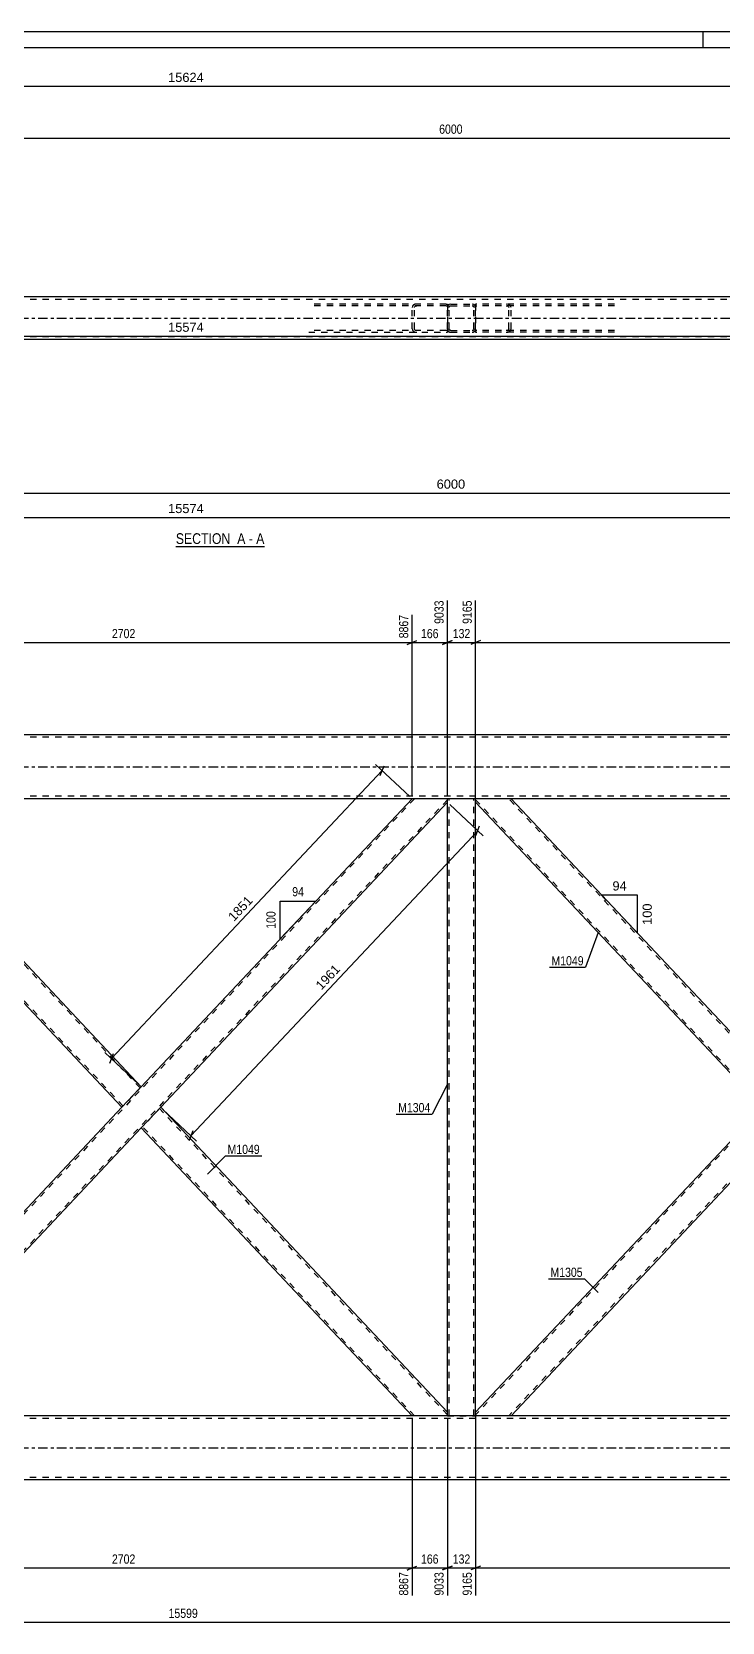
# Model space of a CAD drawing. Header units: millimetres. Extents: x -90 to 1099, y -612 to 229.
# Drawn here: x 469.6 to 685.2, y -267.1 to 229.4 of the extents above; entities that cross this region are included whole.
import ezdxf

# ---------------------------------------------------------------- set-up
doc = ezdxf.new("R2010")
doc.units = ezdxf.units.MM
doc.linetypes.add('DXK_LINE_DOT2', pattern=[3.9198, 1.9599, -1.9599])
doc.linetypes.add('DXK_LINE_DOT3', pattern=[5.9187, 2.979, -0.9799, 0.9799, -0.9799])
doc.styles.add('Arial', font='ARIAL.TTF', dxfattribs={"height": 0.2})
doc.styles.add('Arial Narrow', font='ARIALN.TTF', dxfattribs={"height": 0.2})

# ---------------------------------------------------------------- blocks, each defined once
blk = doc.blocks.new('Unknown-761555022-1133')
at = {"color": 5, "linetype": 'Continuous'}
for p, q in [((1099.33, 229.45), (-89.67, 229.45)), ((679.33, 224.45), (679.33, 229.45)), ((1094.33, 224.45), (-84.67, 224.45))]:
    blk.add_line(p, q, dxfattribs=at)
blk = doc.blocks.new('Unknown-761555022-12 - 2197')
at = {"color": 6, "linetype": 'Continuous'}
blk.add_line((514.62, 68.8), (542.27, 68.8), dxfattribs=at)
at = {"color": 0, "linetype": 'Continuous'}
blk.add_wipeout([(532.73, 69.55), (532.73, 73.05), (514.62, 73.05), (514.62, 69.55)], dxfattribs=at)
blk.add_wipeout([(536.34, 69.55), (536.34, 73.05), (533.78, 73.05), (533.78, 69.55)], dxfattribs=at)
at = {"color": 7, "linetype": 'Continuous', "style": 'Arial Narrow'}
blk.add_text('SECTION ', height=3.34, dxfattribs=at).set_placement((514.62, 69.55))
at = {"color": 0, "linetype": 'Continuous'}
blk.add_wipeout([(538.66, 69.55), (538.66, 73.05), (537.39, 73.05), (537.39, 69.55)], dxfattribs=at)
at = {"color": 7, "linetype": 'Continuous', "style": 'Arial Narrow'}
blk.add_text('A', height=3.34, dxfattribs=at).set_placement((533.78, 69.55))
at = {"color": 0, "linetype": 'Continuous'}
blk.add_wipeout([(542.27, 69.55), (542.27, 73.05), (539.71, 73.05), (539.71, 69.55)], dxfattribs=at)
at = {"color": 7, "linetype": 'Continuous', "style": 'Arial Narrow'}
for s, p in [('-', (537.39, 69.55)), ('A', (539.71, 69.55))]:
    blk.add_text(s, height=3.34, dxfattribs=at).set_placement(p)
blk = doc.blocks.new('Part-761555022-4155 - 4074')
at = {"color": 2, "linetype": 'Continuous'}
for p, q in [((509.88, -106.33), (503.84, -112.76)), ((599.43, -201.57), (509.88, -106.33)), ((588.39, -202.67), (503.84, -112.76)), ((599.43, -202.67), (599.43, -201.57))]:
    blk.add_line(p, q, dxfattribs=at)
at = {"color": 7, "linetype": 'DXK_LINE_DOT2'}
for p, q in [((599.43, -202.34), (509.51, -106.72)), ((504.2, -112.37), (504.23, -112.34)), ((589.12, -202.67), (504.2, -112.37)), ((599.43, -202.67), (588.39, -202.67))]:
    blk.add_line(p, q, dxfattribs=at)
blk = doc.blocks.new('Part-761555022-4085 - 4074')
at = {"color": 7, "linetype": 'DXK_LINE_DOT2'}
for p, q in [((608.23, -10), (599.43, -10)), ((599.43, -11.1), (599.43, -10)), ((599.97, -202.67), (599.97, -10)), ((607.7, -202.67), (607.7, -10)), ((608.23, -11.1), (608.23, -10)), ((599.43, -202.67), (599.43, -201.57)), ((599.43, -202.67), (608.23, -202.67)), ((608.23, -202.67), (608.23, -201.57))]:
    blk.add_line(p, q, dxfattribs=at)
at = {"color": 2, "linetype": 'Continuous'}
for p, q in [((599.43, -201.57), (599.43, -11.1)), ((608.23, -201.57), (608.23, -11.1))]:
    blk.add_line(p, q, dxfattribs=at)
blk = doc.blocks.new('Part-761555022-4246 - 4074')
at = {"color": 2, "linetype": 'Continuous'}
for p, q in [((793.01, 10), (414.68, 10)), ((1035.51, -10), (399.84, -10))]:
    blk.add_line(p, q, dxfattribs=at)
at = {"color": 7, "linetype": 'DXK_LINE_DOT2'}
for p, q in [((1035.51, 9.2), (45.44, 9.2)), ((1035.51, -9.2), (45.44, -9.2)), ((1035.51, -10), (230.61, -10))]:
    blk.add_line(p, q, dxfattribs=at)
at = {"color": 7, "linetype": 'DXK_LINE_DOT3'}
blk.add_line((45.44, 0), (1035.51, 0), dxfattribs=at)
blk = doc.blocks.new('Part-761555022-4249 - 4074')
at = {"color": 7, "linetype": 'DXK_LINE_DOT2'}
for p, q in [((968.84, -203.47), (45.44, -203.47)), ((968.84, -202.67), (91.17, -202.67)), ((968.84, -221.87), (45.44, -221.87))]:
    blk.add_line(p, q, dxfattribs=at)
at = {"color": 2, "linetype": 'Continuous'}
for p, q in [((793.01, -202.67), (414.68, -202.67)), ((960.84, -222.67), (45.44, -222.67))]:
    blk.add_line(p, q, dxfattribs=at)
at = {"color": 7, "linetype": 'DXK_LINE_DOT3'}
blk.add_line((45.44, -212.67), (968.84, -212.67), dxfattribs=at)
blk = doc.blocks.new('Part-761555022-4515 - 4074')
at = {"color": 2, "linetype": 'Continuous'}
for p, q in [((608.23, -11.1), (608.23, -10)), ((697.8, -106.33), (608.23, -11.1)), ((703.84, -99.91), (619.28, -10)), ((703.1, -100.69), (697.8, -106.33)), ((703.62, -100.14), (703.1, -100.69)), ((703.84, -99.91), (703.62, -100.14))]:
    blk.add_line(p, q, dxfattribs=at)
at = {"color": 7, "linetype": 'DXK_LINE_DOT2'}
for p, q in [((619.28, -10), (608.23, -10)), ((698.16, -105.94), (608.23, -10.32)), ((703.47, -100.3), (618.55, -10)), ((703.38, -100.39), (703.1, -100.69)), ((703.62, -100.14), (703.47, -100.3)), ((698.16, -105.94), (698.19, -105.91))]:
    blk.add_line(p, q, dxfattribs=at)
blk = doc.blocks.new('Part-761555022-4520 - 4074')
at = {"color": 7, "linetype": 'DXK_LINE_DOT2'}
for p, q in [((789.12, -10), (608.23, -202.34)), ((799.43, -10.32), (618.55, -202.67)), ((799.43, -10), (788.39, -10)), ((703.84, -99.91), (697.8, -106.33)), ((709.88, -106.33), (703.84, -112.76)), ((619.28, -202.67), (608.23, -202.67))]:
    blk.add_line(p, q, dxfattribs=at)
at = {"color": 2, "linetype": 'Continuous'}
for p, q in [((788.39, -10), (703.84, -99.91)), ((799.43, -11.1), (709.88, -106.33)), ((799.43, -11.1), (799.43, -10)), ((608.23, -201.57), (697.8, -106.33)), ((703.84, -112.76), (619.28, -202.67)), ((608.23, -202.67), (608.23, -201.57))]:
    blk.add_line(p, q, dxfattribs=at)
blk = doc.blocks.new('Part-761555022-4525 - 4074')
at = {"color": 2, "linetype": 'Continuous'}
for p, q in [((408.24, -11.1), (408.24, -10)), ((497.79, -106.33), (408.24, -11.1)), ((503.84, -99.91), (419.28, -10)), ((503.1, -100.69), (497.79, -106.33)), ((503.84, -99.91), (503.1, -100.69))]:
    blk.add_line(p, q, dxfattribs=at)
at = {"color": 7, "linetype": 'DXK_LINE_DOT2'}
for p, q in [((419.28, -10), (408.24, -10)), ((498.16, -105.94), (408.24, -10.32)), ((503.47, -100.3), (418.55, -10)), ((503.78, -99.97), (503.1, -100.69)), ((498.16, -105.94), (498.19, -105.91))]:
    blk.add_line(p, q, dxfattribs=at)
blk = doc.blocks.new('Part-761555022-4530 - 4074')
at = {"color": 7, "linetype": 'DXK_LINE_DOT2'}
for p, q in [((589.12, -10), (408.24, -202.34)), ((599.43, -10.32), (418.55, -202.67)), ((599.43, -10), (588.39, -10)), ((503.84, -99.91), (497.79, -106.33)), ((509.88, -106.33), (503.84, -112.76)), ((408.24, -201.57), (409.62, -200.1)), ((408.24, -202.67), (408.24, -201.57)), ((419.28, -202.67), (408.24, -202.67))]:
    blk.add_line(p, q, dxfattribs=at)
at = {"color": 2, "linetype": 'Continuous'}
for p, q in [((588.39, -10), (503.84, -99.91)), ((599.43, -11.1), (509.88, -106.33)), ((599.43, -11.1), (599.43, -10)), ((497.79, -106.33), (409.62, -200.1)), ((503.84, -112.76), (419.28, -202.67))]:
    blk.add_line(p, q, dxfattribs=at)
blk = doc.blocks.new('Part-761555022-2204 - 2197')
at = {"color": 7, "linetype": 'DXK_LINE_DOT2'}
for p, q in [((599.01, 144.44), (556.11, 144.44)), ((589.85, 144.44), (589.29, 144.36)), ((599.01, 144.44), (599.43, 144.38)), ((599.43, 144.38), (599.43, 135.7)), ((599.01, 143.91), (556.11, 143.91)), ((588.5, 143.78), (588.39, 143.38)), ((588.39, 136.71), (588.39, 143.38)), ((589.12, 143.38), (589.18, 143.58)), ((589.12, 136.71), (589.12, 143.38)), ((589.57, 143.87), (589.85, 143.91)), ((599.01, 143.91), (599.29, 143.87)), ((599.29, 143.87), (599.43, 143.8)), ((599.01, 136.18), (556.11, 136.18)), ((556.11, 135.64), (599.01, 135.64)), ((588.39, 136.71), (588.5, 136.3)), ((589.18, 136.51), (589.12, 136.71)), ((589.29, 135.72), (589.85, 135.64)), ((589.85, 136.18), (589.57, 136.22)), ((599.29, 136.22), (599.01, 136.18)), ((599.01, 135.64), (599.43, 135.7)), ((599.43, 136.29), (599.29, 136.22))]:
    blk.add_line(p, q, dxfattribs=at)
for centre, radius, start, end in [((589.63, 143.07), 1.34, 104.5547, 147.5896), ((589.74, 143.22), 0.668, 104.5547, 147.5896), ((589.63, 137.02), 1.34, 212.4104, 255.4453), ((589.74, 136.86), 0.668, 212.4104, 255.4453)]:
    blk.add_arc(centre, radius, start, end, dxfattribs=at)
blk = doc.blocks.new('Part-761555022-2207 - 2197')
at = {"color": 7, "linetype": 'DXK_LINE_DOT2'}
for p, q in [((608.66, 144.44), (608.23, 144.38)), ((608.23, 144.38), (608.23, 135.7)), ((651.56, 144.44), (608.66, 144.44)), ((618.37, 144.36), (617.81, 144.44)), ((608.23, 143.8), (608.38, 143.87)), ((608.38, 143.87), (608.66, 143.91)), ((651.56, 143.91), (608.66, 143.91)), ((617.81, 143.91), (618.09, 143.87)), ((618.49, 143.58), (618.55, 143.38)), ((618.55, 136.71), (618.55, 143.38)), ((619.28, 143.38), (619.17, 143.78)), ((619.28, 136.71), (619.28, 143.38)), ((608.38, 136.22), (608.23, 136.29)), ((608.23, 135.7), (608.66, 135.64)), ((608.66, 136.18), (608.38, 136.22)), ((651.56, 136.18), (608.66, 136.18)), ((651.56, 135.64), (608.66, 135.64)), ((618.09, 136.22), (617.81, 136.18)), ((617.81, 135.64), (618.37, 135.72)), ((618.55, 136.71), (618.49, 136.51)), ((619.17, 136.3), (619.28, 136.71))]:
    blk.add_line(p, q, dxfattribs=at)
for centre, radius, start, end in [((618.04, 143.07), 1.34, 32.4104, 75.4453), ((617.93, 143.22), 0.668, 32.4104, 75.4453), ((617.93, 136.86), 0.668, 284.5547, 327.5896), ((618.04, 137.02), 1.34, 284.5547, 327.5896)]:
    blk.add_arc(centre, radius, start, end, dxfattribs=at)
blk = doc.blocks.new('Part-761555022-2213 - 2197')
at = {"color": 7, "linetype": 'DXK_LINE_DOT2'}
for p, q in [((600.5, 144.44), (600.09, 144.36)), ((600.5, 144.44), (607.17, 144.44)), ((607.58, 144.36), (607.17, 144.44)), ((599.52, 143.78), (599.43, 143.38)), ((599.43, 136.71), (599.43, 143.38)), ((599.97, 143.38), (600.01, 143.58)), ((599.97, 136.71), (599.97, 143.38)), ((600.3, 143.87), (600.5, 143.91)), ((600.5, 143.91), (607.17, 143.91)), ((607.17, 143.91), (607.37, 143.87)), ((607.66, 143.58), (607.7, 143.38)), ((607.7, 136.71), (607.7, 143.38)), ((608.23, 143.38), (608.15, 143.78)), ((608.23, 136.71), (608.23, 143.38)), ((599.43, 136.71), (599.52, 136.3)), ((600.01, 136.51), (599.97, 136.71)), ((600.09, 135.72), (600.5, 135.64)), ((600.5, 136.18), (600.3, 136.22)), ((600.5, 136.18), (607.17, 136.18)), ((600.5, 135.64), (607.17, 135.64)), ((607.37, 136.22), (607.17, 136.18)), ((607.17, 135.64), (607.58, 135.72)), ((607.7, 136.71), (607.66, 136.51)), ((608.15, 136.3), (608.23, 136.71))]:
    blk.add_line(p, q, dxfattribs=at)
for centre, radius, start, end in [((600.5, 143.38), 1.07, 112.5, 157.5), ((607.17, 143.38), 1.07, 22.5, 67.5), ((600.5, 143.38), 0.533, 112.5, 157.5), ((607.17, 143.38), 0.533, 22.5, 67.5), ((600.5, 136.71), 1.07, 202.5, 247.5), ((600.5, 136.71), 0.533, 202.5, 247.5), ((607.17, 136.71), 0.533, 292.5, 337.5), ((607.17, 136.71), 1.07, 292.5, 337.5)]:
    blk.add_arc(centre, radius, start, end, dxfattribs=at)
blk = doc.blocks.new('Part-761555022-2322 - 2197')
at = {"color": 7, "linetype": 'DXK_LINE_DOT2'}
for p, q in [((1035.51, 145.91), (45.44, 145.91)), ((1035.51, 134.18), (45.44, 134.18))]:
    blk.add_line(p, q, dxfattribs=at)
at = {"color": 2, "linetype": 'Continuous'}
for p, q in [((800.51, 146.71), (407.18, 146.71)), ((800.51, 133.38), (407.18, 133.38))]:
    blk.add_line(p, q, dxfattribs=at)
at = {"color": 7, "linetype": 'DXK_LINE_DOT3'}
blk.add_line((45.44, 140.04), (1035.51, 140.04), dxfattribs=at)
blk = doc.blocks.new('StraightDimension-761555022-13946 - 4074')
at = {"color": 7, "linetype": 'Continuous'}
for p, q in [((599.43, -9), (599.43, 51.91)), ((588.39, -9), (588.39, 47.41)), ((586.89, 38.19), (589.89, 39.39)), ((588.39, 38.79), (599.43, 38.79)), ((600.93, 39.39), (597.93, 38.19))]:
    blk.add_line(p, q, dxfattribs=at)
at = {"color": 0}
blk.add_wipeout([(597.25, 39.54), (597.25, 43.74), (590.57, 43.74), (590.57, 39.54)], dxfattribs=at)
at = {"color": 0, "linetype": 'Continuous'}
blk.add_wipeout([(598.83, 52.51), (594.63, 52.51), (594.63, 43.99), (598.83, 43.99)], dxfattribs=at)
at = {"color": 3, "linetype": 'Continuous', "style": 'Arial Narrow'}
blk.add_text('9033', height=2.863, rotation=90.0002, dxfattribs=at).set_placement((598.23, 44.59))
at = {"color": 3, "style": 'Arial Narrow'}
blk.add_text('166', height=2.863, dxfattribs=at).set_placement((591.17, 40.14))
blk = doc.blocks.new('StraightDimension-761555022-8117 - 4074')
at = {"color": 7, "linetype": 'Continuous'}
for p, q in [((408.24, -202.57), (408.24, -258.78)), ((588.39, -203.67), (588.39, -258.78)), ((409.74, -249.57), (406.74, -250.77)), ((408.24, -250.17), (588.39, -250.17)), ((586.89, -250.77), (589.89, -249.57))]:
    blk.add_line(p, q, dxfattribs=at)
at = {"color": 0}
blk.add_wipeout([(502.57, -249.42), (502.57, -245.22), (494.06, -245.22), (494.06, -249.42)], dxfattribs=at)
at = {"color": 0, "linetype": 'Continuous'}
blk.add_wipeout([(587.79, -250.87), (583.59, -250.87), (583.59, -259.38), (587.79, -259.38)], dxfattribs=at)
at = {"color": 3, "style": 'Arial Narrow'}
blk.add_text('2702', height=2.863, dxfattribs=at).set_placement((494.66, -248.82))
at = {"color": 3, "linetype": 'Continuous', "style": 'Arial Narrow'}
blk.add_text('8867', height=2.863, rotation=90.0002, dxfattribs=at).set_placement((587.19, -258.78))
blk = doc.blocks.new('AngleDimension-761555022-4683 - 4074')
at = {"color": 7, "linetype": 'Continuous'}
for p, q in [((560.61, -39.54), (558.34, -41.95)), ((547.24, -41.95), (558.34, -41.95)), ((547.24, -53.75), (558.34, -41.95)), ((547.24, -53.75), (547.24, -41.95))]:
    blk.add_line(p, q, dxfattribs=at)
at = {"color": 0}
for points in [[(555.22, -41.05), (555.22, -36.85), (550.36, -36.85), (550.36, -41.05)], [(546.34, -44.51), (542.14, -44.51), (542.14, -51.2), (546.34, -51.2)]]:
    blk.add_wipeout(points, dxfattribs=at)
at = {"color": 3, "style": 'Arial Narrow'}
blk.add_text('94', height=2.863, dxfattribs=at).set_placement((550.96, -40.45))
blk.add_text('100', height=2.863, rotation=90.0002, dxfattribs=at).set_placement((545.74, -50.6))
blk = doc.blocks.new('StraightDimension-761555022-4712 - 4074')
at = {"color": 7, "linetype": 'Continuous'}
blk.add_line((-1.67, -267.1), (1035.51, -267.1), dxfattribs=at)
at = {"color": 0}
blk.add_wipeout([(522.09, -266.35), (522.09, -262.15), (511.75, -262.15), (511.75, -266.35)], dxfattribs=at)
at = {"color": 3, "style": 'Arial Narrow'}
blk.add_text('15599', height=2.863, dxfattribs=at).set_placement((512.35, -265.75))
blk = doc.blocks.new('StraightDimension-761555022-8114 - 4074')
at = {"color": 7, "linetype": 'Continuous'}
for p, q in [((608.23, -202.57), (608.23, -258.78)), ((788.39, -203.67), (788.39, -260.61)), ((609.73, -249.57), (606.73, -250.77)), ((608.23, -250.17), (788.39, -250.17)), ((786.89, -250.77), (789.89, -249.57))]:
    blk.add_line(p, q, dxfattribs=at)
at = {"color": 0}
blk.add_wipeout([(702.57, -249.42), (702.57, -245.22), (694.06, -245.22), (694.06, -249.42)], dxfattribs=at)
at = {"color": 0, "linetype": 'Continuous'}
blk.add_wipeout([(787.79, -250.87), (783.59, -250.87), (783.59, -261.21), (787.79, -261.21)], dxfattribs=at)
at = {"color": 3, "style": 'Arial Narrow'}
blk.add_text('2702', height=2.863, dxfattribs=at).set_placement((694.66, -248.82))
at = {"color": 3, "linetype": 'Continuous', "style": 'Arial Narrow'}
blk.add_text('11867', height=2.863, rotation=90.0002, dxfattribs=at).set_placement((787.19, -260.61))
blk = doc.blocks.new('StraightDimension-761555022-8115 - 4074')
at = {"color": 7, "linetype": 'Continuous'}
for p, q in [((608.23, -202.57), (608.23, -258.78)), ((599.43, -203.67), (599.43, -258.78)), ((597.93, -250.77), (600.93, -249.57)), ((599.43, -250.17), (608.23, -250.17)), ((609.73, -249.57), (606.73, -250.77))]:
    blk.add_line(p, q, dxfattribs=at)
at = {"color": 0}
blk.add_wipeout([(607.18, -249.42), (607.18, -245.22), (600.49, -245.22), (600.49, -249.42)], dxfattribs=at)
at = {"color": 0, "linetype": 'Continuous'}
blk.add_wipeout([(607.63, -250.87), (603.43, -250.87), (603.43, -259.38), (607.63, -259.38)], dxfattribs=at)
at = {"color": 3, "style": 'Arial Narrow'}
blk.add_text('132', height=2.863, dxfattribs=at).set_placement((601.09, -248.82))
at = {"color": 3, "linetype": 'Continuous', "style": 'Arial Narrow'}
blk.add_text('9165', height=2.863, rotation=90.0002, dxfattribs=at).set_placement((607.03, -258.78))
blk = doc.blocks.new('StraightDimension-761555022-8116 - 4074')
at = {"color": 7, "linetype": 'Continuous'}
for p, q in [((588.39, -203.67), (588.39, -258.78)), ((599.43, -203.67), (599.43, -258.78)), ((586.89, -250.77), (589.89, -249.57)), ((588.39, -250.17), (599.43, -250.17)), ((600.93, -249.57), (597.93, -250.77))]:
    blk.add_line(p, q, dxfattribs=at)
at = {"color": 0}
blk.add_wipeout([(597.25, -249.42), (597.25, -245.22), (590.57, -245.22), (590.57, -249.42)], dxfattribs=at)
at = {"color": 0, "linetype": 'Continuous'}
blk.add_wipeout([(598.83, -250.87), (594.63, -250.87), (594.63, -259.38), (598.83, -259.38)], dxfattribs=at)
at = {"color": 3, "style": 'Arial Narrow'}
blk.add_text('166', height=2.863, dxfattribs=at).set_placement((591.17, -248.82))
at = {"color": 3, "linetype": 'Continuous', "style": 'Arial Narrow'}
blk.add_text('9033', height=2.863, rotation=90.0002, dxfattribs=at).set_placement((598.23, -258.78))
blk = doc.blocks.new('StraightDimension-761555022-14875 - 4074')
at = {"color": 7, "linetype": 'Continuous'}
for p, q in [((600.16, -11.79), (610.63, -21.63)), ((608.29, -21.49), (609.47, -18.48)), ((519.32, -115.22), (608.88, -19.99)), ((510.6, -107.02), (521.07, -116.86)), ((519.91, -113.72), (518.73, -116.72))]:
    blk.add_line(p, q, dxfattribs=at)
at = {"color": 0}
blk.add_wipeout([(567.02, -63.41), (563.96, -60.54), (557.04, -67.89), (560.1, -70.77)], dxfattribs=at)
at = {"color": 3, "style": 'Arial'}
blk.add_text('1961', height=2.865, rotation=46.7591, dxfattribs=at).set_placement((560.07, -69.92))
blk = doc.blocks.new('StraightDimension-761555022-13944 - 4074')
at = {"color": 7, "linetype": 'Continuous'}
for p, q in [((608.23, -10.1), (608.23, 51.91)), ((788.39, -9), (788.39, 49.23)), ((609.73, 39.39), (606.73, 38.19)), ((608.23, 38.79), (788.39, 38.79)), ((786.89, 38.19), (789.89, 39.39))]:
    blk.add_line(p, q, dxfattribs=at)
at = {"color": 0, "linetype": 'Continuous'}
blk.add_wipeout([(787.79, 49.83), (783.59, 49.83), (783.59, 39.49), (787.79, 39.49)], dxfattribs=at)
at = {"color": 0}
blk.add_wipeout([(702.57, 39.54), (702.57, 43.74), (694.06, 43.74), (694.06, 39.54)], dxfattribs=at)
at = {"color": 3, "linetype": 'Continuous', "style": 'Arial Narrow'}
blk.add_text('11867', height=2.863, rotation=90.0002, dxfattribs=at).set_placement((787.19, 40.09))
at = {"color": 3, "style": 'Arial Narrow'}
blk.add_text('2702', height=2.863, dxfattribs=at).set_placement((694.66, 40.14))
blk = doc.blocks.new('StraightDimension-761555022-13945 - 4074')
at = {"color": 7, "linetype": 'Continuous'}
for p, q in [((599.43, -9), (599.43, 51.91)), ((608.23, -10.1), (608.23, 51.91)), ((597.93, 38.19), (600.93, 39.39)), ((599.43, 38.79), (608.23, 38.79)), ((609.73, 39.39), (606.73, 38.19))]:
    blk.add_line(p, q, dxfattribs=at)
at = {"color": 0}
blk.add_wipeout([(607.18, 39.54), (607.18, 43.74), (600.49, 43.74), (600.49, 39.54)], dxfattribs=at)
at = {"color": 0, "linetype": 'Continuous'}
blk.add_wipeout([(607.63, 52.51), (603.43, 52.51), (603.43, 43.99), (607.63, 43.99)], dxfattribs=at)
at = {"color": 3, "linetype": 'Continuous', "style": 'Arial Narrow'}
blk.add_text('9165', height=2.863, rotation=90.0002, dxfattribs=at).set_placement((607.03, 44.59))
at = {"color": 3, "style": 'Arial Narrow'}
blk.add_text('132', height=2.863, dxfattribs=at).set_placement((601.09, 40.14))
blk = doc.blocks.new('StraightDimension-761555022-13947 - 4074')
at = {"color": 7, "linetype": 'Continuous'}
for p, q in [((408.24, -10.1), (408.24, 51.91)), ((588.39, -9), (588.39, 47.41)), ((409.74, 39.39), (406.74, 38.19)), ((408.24, 38.79), (588.39, 38.79)), ((586.89, 38.19), (589.89, 39.39))]:
    blk.add_line(p, q, dxfattribs=at)
at = {"color": 0, "linetype": 'Continuous'}
blk.add_wipeout([(587.79, 48.01), (583.59, 48.01), (583.59, 39.49), (587.79, 39.49)], dxfattribs=at)
at = {"color": 0}
blk.add_wipeout([(502.57, 39.54), (502.57, 43.74), (494.06, 43.74), (494.06, 39.54)], dxfattribs=at)
at = {"color": 3, "linetype": 'Continuous', "style": 'Arial Narrow'}
blk.add_text('8867', height=2.863, rotation=90.0002, dxfattribs=at).set_placement((587.19, 40.09))
at = {"color": 3, "style": 'Arial Narrow'}
blk.add_text('2702', height=2.863, dxfattribs=at).set_placement((494.66, 40.14))
blk = doc.blocks.new('AngleDimension-761555022-14688 - 4074')
at = {"color": 7, "linetype": 'Continuous'}
for p, q in [((649.12, -41.73), (647.64, -40.15)), ((658.74, -40.15), (647.64, -40.15)), ((658.74, -51.96), (647.64, -40.15)), ((658.74, -51.96), (658.74, -40.15))]:
    blk.add_line(p, q, dxfattribs=at)
at = {"color": 0}
for points in [[(656.01, -39.25), (656.01, -35.05), (650.36, -35.05), (650.36, -39.25)], [(663.84, -42.12), (659.64, -42.12), (659.64, -49.99), (663.84, -49.99)]]:
    blk.add_wipeout(points, dxfattribs=at)
at = {"color": 3, "style": 'Arial'}
blk.add_text('94', height=2.865, dxfattribs=at).set_placement((650.96, -38.65))
blk.add_text('100', height=2.865, rotation=90.0002, dxfattribs=at).set_placement((663.24, -49.39))
blk = doc.blocks.new('StraightDimension-761555022-14849 - 4074')
at = {"color": 7, "linetype": 'Continuous'}
for p, q in [((587.66, -9.31), (576.98, 0.74)), ((578.46, -2.72), (579.64, 0.29)), ((494.5, -91.13), (579.05, -1.22)), ((503.11, -99.23), (492.42, -89.18)), ((495.09, -89.62), (493.91, -92.63))]:
    blk.add_line(p, q, dxfattribs=at)
at = {"color": 0}
blk.add_wipeout([(539.69, -41.98), (536.63, -39.1), (529.71, -46.46), (532.77, -49.34)], dxfattribs=at)
at = {"color": 3, "style": 'Arial'}
blk.add_text('1851', height=2.865, rotation=46.7591, dxfattribs=at).set_placement((532.74, -48.49))
blk = doc.blocks.new('StraightDimension-761555022-12923 - 2197')
at = {"color": 7, "linetype": 'Continuous'}
blk.add_line((-1.67, 212.44), (1037.18, 212.44), dxfattribs=at)
at = {"color": 0}
blk.add_wipeout([(523.91, 213.19), (523.91, 217.39), (511.6, 217.39), (511.6, 213.19)], dxfattribs=at)
at = {"color": 3, "style": 'Arial'}
blk.add_text('15624', height=2.865, dxfattribs=at).set_placement((512.2, 213.79))
blk = doc.blocks.new('StraightDimension-761555022-2438 - 2197')
at = {"color": 7, "linetype": 'Continuous'}
blk.add_line((0, 134.44), (1035.51, 134.44), dxfattribs=at)
at = {"color": 0}
blk.add_wipeout([(523.91, 135.19), (523.91, 139.39), (511.6, 139.39), (511.6, 135.19)], dxfattribs=at)
at = {"color": 3, "style": 'Arial'}
blk.add_text('15574', height=2.865, dxfattribs=at).set_placement((512.2, 135.79))
blk = doc.blocks.new('StraightDimension-761555022-2465 - 2197')
at = {"color": 7, "linetype": 'Continuous'}
for p, q in [((400.51, 101.92), (400.51, 83.05)), ((800.51, 101.42), (800.51, 83.05)), ((402.01, 86.05), (399.01, 84.85)), ((400.51, 85.45), (800.51, 85.45)), ((799.01, 84.85), (802.01, 86.05))]:
    blk.add_line(p, q, dxfattribs=at)
at = {"color": 0}
blk.add_wipeout([(605.56, 86.2), (605.56, 90.4), (595.46, 90.4), (595.46, 86.2)], dxfattribs=at)
at = {"color": 3, "style": 'Arial'}
blk.add_text('6000', height=2.865, dxfattribs=at).set_placement((596.06, 86.8))
blk = doc.blocks.new('StraightDimension-761555022-2510 - 2197')
at = {"color": 7, "linetype": 'Continuous'}
for p, q in [((400.51, 152.54), (400.51, 204.89)), ((800.51, 152.54), (800.51, 206.71)), ((402.01, 196.87), (399.01, 195.67)), ((400.51, 196.27), (800.51, 196.27)), ((799.01, 195.67), (802.01, 196.87))]:
    blk.add_line(p, q, dxfattribs=at)
at = {"color": 0, "linetype": 'Continuous'}
blk.add_wipeout([(799.91, 207.31), (795.71, 207.31), (795.71, 196.97), (799.91, 196.97)], dxfattribs=at)
at = {"color": 0}
blk.add_wipeout([(604.77, 197.02), (604.77, 201.22), (596.25, 201.22), (596.25, 197.02)], dxfattribs=at)
at = {"color": 3, "linetype": 'Continuous', "style": 'Arial Narrow'}
blk.add_text('12049', height=2.863, rotation=90.0002, dxfattribs=at).set_placement((799.31, 197.57))
at = {"color": 3, "style": 'Arial Narrow'}
blk.add_text('6000', height=2.863, dxfattribs=at).set_placement((596.85, 197.62))
blk = doc.blocks.new('StraightDimension-761555022-14315 - 2197')
at = {"color": 7, "linetype": 'Continuous'}
blk.add_line((0, 77.83), (1035.51, 77.83), dxfattribs=at)
at = {"color": 0}
blk.add_wipeout([(523.91, 78.58), (523.91, 82.78), (511.6, 82.78), (511.6, 78.58)], dxfattribs=at)
at = {"color": 3, "style": 'Arial'}
blk.add_text('15574', height=2.865, dxfattribs=at).set_placement((512.2, 79.18))
blk = doc.blocks.new('Mark-761555022-4081 - 4074')
at = {"color": 0}
blk.add_wipeout([(594.09, -107.87), (594.09, -104.87), (584.04, -104.87), (584.04, -107.87)], dxfattribs=at)
blk.add_wipeout([(594.09, -107.87), (594.09, -104.87), (584.04, -104.87), (584.04, -107.87)], dxfattribs=at)
at = {"color": 30, "linetype": 'Continuous'}
for p in [(599.43, -99.11), (583.44, -108.47)]:
    blk.add_line(p, (594.69, -108.47), dxfattribs=at)
at = {"color": 3, "style": 'Arial Narrow'}
blk.add_text('M1304', height=2.863, dxfattribs=at).set_placement((584.04, -107.87))
blk = doc.blocks.new('Mark-761555022-4151 - 4074')
at = {"color": 0}
blk.add_wipeout([(540.82, -120.91), (540.82, -117.91), (530.77, -117.91), (530.77, -120.91)], dxfattribs=at)
blk.add_wipeout([(540.82, -120.91), (540.82, -117.91), (530.77, -117.91), (530.77, -120.91)], dxfattribs=at)
at = {"color": 30, "linetype": 'Continuous'}
for p, q in [((524.51, -127.17), (530.17, -121.51)), ((530.17, -121.51), (541.42, -121.51))]:
    blk.add_line(p, q, dxfattribs=at)
at = {"color": 3, "style": 'Arial Narrow'}
blk.add_text('M1049', height=2.863, dxfattribs=at).set_placement((530.77, -120.91))
blk = doc.blocks.new('Mark-761555022-4511 - 4074')
at = {"color": 0}
blk.add_wipeout([(641.96, -62.02), (641.96, -59.02), (631.91, -59.02), (631.91, -62.02)], dxfattribs=at)
blk.add_wipeout([(641.96, -62.02), (641.96, -59.02), (631.91, -59.02), (631.91, -62.02)], dxfattribs=at)
at = {"color": 30, "linetype": 'Continuous'}
for p in [(646.46, -51.75), (631.31, -62.62)]:
    blk.add_line(p, (642.56, -62.62), dxfattribs=at)
at = {"color": 3, "style": 'Arial Narrow'}
blk.add_text('M1049', height=2.863, dxfattribs=at).set_placement((631.91, -62.02))
blk = doc.blocks.new('Mark-761555022-4516 - 4074')
at = {"color": 0}
blk.add_wipeout([(641.65, -159.27), (641.65, -156.27), (631.6, -156.27), (631.6, -159.27)], dxfattribs=at)
blk.add_wipeout([(641.65, -159.27), (641.65, -156.27), (631.6, -156.27), (631.6, -159.27)], dxfattribs=at)
at = {"color": 30, "linetype": 'Continuous'}
for p in [(631, -159.87), (646.49, -164.11)]:
    blk.add_line(p, (642.25, -159.87), dxfattribs=at)
at = {"color": 3, "style": 'Arial Narrow'}
blk.add_text('M1305', height=2.863, dxfattribs=at).set_placement((631.6, -159.27))

msp = doc.modelspace()

# ---------------------------------------------------------------- block references
for name in ['Unknown-761555022-1133', 'Part-761555022-2322 - 2197', 'Part-761555022-2204 - 2197', 'Part-761555022-2213 - 2197', 'Part-761555022-2207 - 2197', 'Part-761555022-4246 - 4074', 'Part-761555022-4525 - 4074', 'Part-761555022-4530 - 4074', 'Part-761555022-4085 - 4074', 'Part-761555022-4515 - 4074', 'Part-761555022-4520 - 4074', 'Part-761555022-4155 - 4074', 'Part-761555022-4249 - 4074']:
    msp.add_blockref(name, (0, 0))

# ---------------------------------------------------------------- next in the draw order: block references
for name in ['StraightDimension-761555022-12923 - 2197', 'StraightDimension-761555022-2465 - 2197', 'Unknown-761555022-12 - 2197', 'StraightDimension-761555022-13946 - 4074', 'AngleDimension-761555022-4683 - 4074', 'StraightDimension-761555022-8117 - 4074']:
    msp.add_blockref(name, (0, 0))

# ---------------------------------------------------------------- next in the draw order: block references
for name in ['StraightDimension-761555022-2438 - 2197', 'StraightDimension-761555022-4712 - 4074']:
    msp.add_blockref(name, (0, 0))

# ---------------------------------------------------------------- next in the draw order: block references
for name in ['StraightDimension-761555022-2510 - 2197', 'StraightDimension-761555022-14875 - 4074', 'AngleDimension-761555022-14688 - 4074', 'Mark-761555022-4516 - 4074', 'StraightDimension-761555022-8114 - 4074']:
    msp.add_blockref(name, (0, 0))

# ---------------------------------------------------------------- next in the draw order: block references
for name in ['StraightDimension-761555022-14315 - 2197', 'StraightDimension-761555022-13947 - 4074', 'StraightDimension-761555022-13944 - 4074', 'Mark-761555022-4511 - 4074', 'Mark-761555022-4151 - 4074', 'StraightDimension-761555022-8115 - 4074']:
    msp.add_blockref(name, (0, 0))

# ---------------------------------------------------------------- next in the draw order: block references
for name in ['StraightDimension-761555022-13945 - 4074', 'StraightDimension-761555022-14849 - 4074', 'StraightDimension-761555022-8116 - 4074']:
    msp.add_blockref(name, (0, 0))

# ---------------------------------------------------------------- next in the draw order: block references
msp.add_blockref('Mark-761555022-4081 - 4074', (0, 0))

doc.saveas('drawing.dxf')
